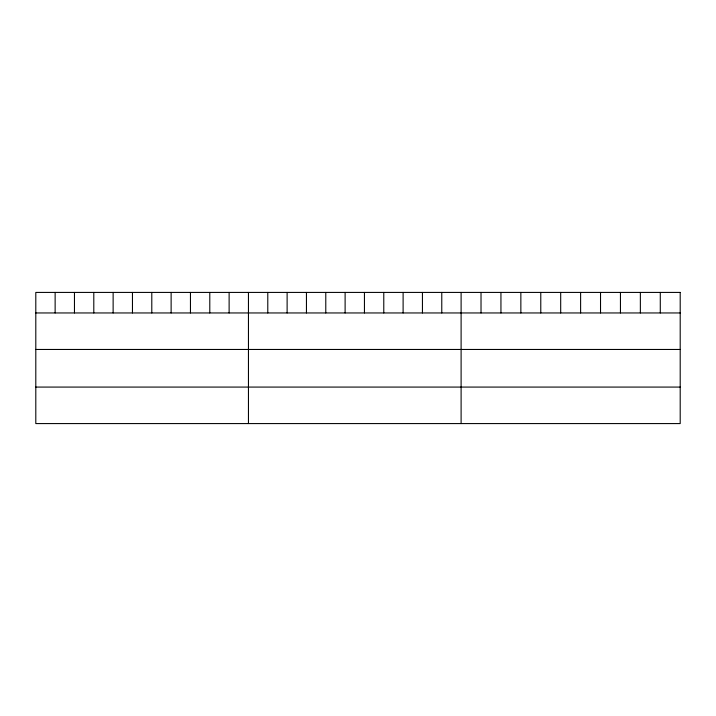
<?xml version="1.0" encoding="UTF-8"?>
<svg xmlns="http://www.w3.org/2000/svg" width="716" height="716" viewBox="0 0 716 716"><rect width="100%" height="100%" fill="white"/><g stroke="black" fill="none" stroke-linecap="round" stroke-linejoin="round"><path stroke-width="1.07" d="M35.8 312.955L680.2 312.955M35.8 349.462L680.2 349.462M35.8 387.079L680.2 387.079M660.286 292.423L660.286 312.955M640.364 292.423L640.364 312.955M620.45 292.423L620.45 312.955M600.527 292.423L600.527 312.955M580.613 292.423L580.613 312.955M560.691 292.423L560.691 312.955M540.777 292.423L540.777 312.955M520.854 292.423L520.854 312.955M500.94 292.423L500.94 312.955M481.018 292.423L481.018 312.955M461.104 292.423L461.104 423.577M441.772 292.423L441.772 312.955M422.44 292.423L422.44 312.955M403.108 292.423L403.108 312.955M383.776 292.423L383.776 312.955M364.444 292.423L364.444 312.955M345.112 292.423L345.112 312.955M325.78 292.423L325.78 312.955M306.448 292.423L306.448 312.955M287.116 292.423L287.116 312.955M267.784 292.423L267.784 312.955M248.452 292.423L248.452 423.577M229.12 292.423L229.12 312.955M209.788 292.423L209.788 312.955M190.456 292.423L190.456 312.955M171.124 292.423L171.124 312.955M151.792 292.423L151.792 312.955M132.46 292.423L132.46 312.955M113.128 292.423L113.128 312.955M93.796 292.423L93.796 312.955M74.464 292.423L74.464 312.955M55.132 292.423L55.132 312.955M680.2 292.423L35.8 292.423L35.8 423.577L680.2 423.577L680.2 292.423"/></g></svg>
